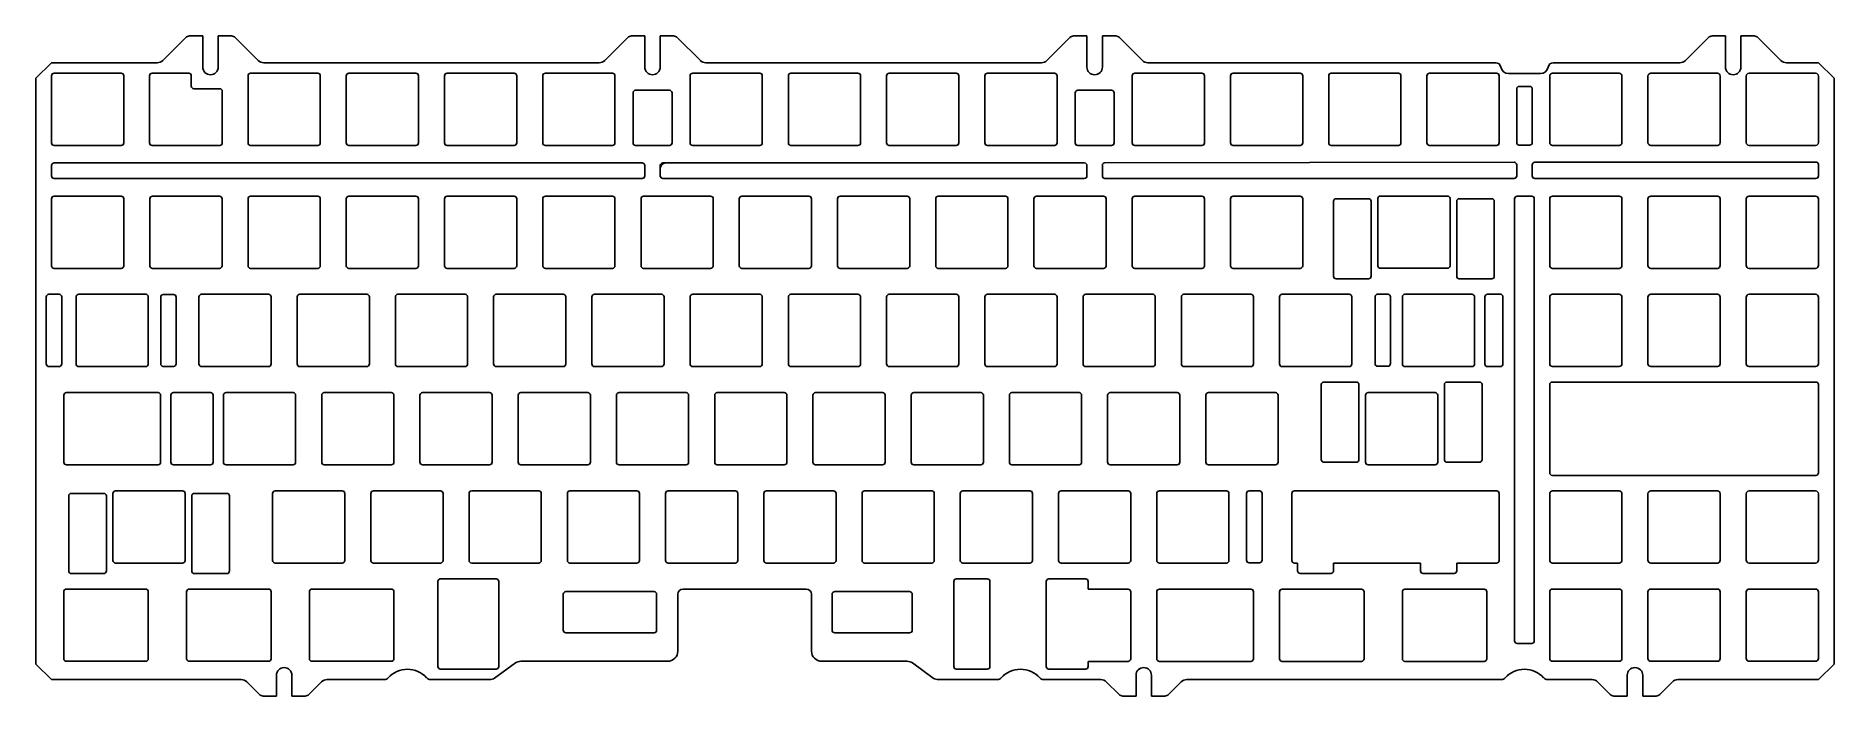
# Model space of a CAD drawing. Header units: inches. Extents: x 71 to 420, y 37 to 165.
import ezdxf

# ---------------------------------------------------------------- set-up
doc = ezdxf.new("R2010")
doc.units = ezdxf.units.IN
doc.header["$MEASUREMENT"] = 0
doc.layers.add('HOLE', color=10, linetype='Continuous')
doc.layers.add('최종보강', color=7, linetype='Continuous')

msp = doc.modelspace()

# ---------------------------------------------------------------- linework, layer by layer
for p, q in [((364.77, 97.3), (364.77, 80.2)), ((416.87, 97.3), (416.87, 80.2))]:
    msp.add_line(p, q)
at = {"color": 7}
for p, q in [((108.75, 75.71), (108.75, 61.17)), ((354.96, 76.2), (354.96, 63.2)), ((315.81, 62.7), (315.26, 62.7)), ((322.35, 60.7), (316.35, 60.7)), ((339.72, 61.19), (339.72, 62.7))]:
    msp.add_line(p, q, dxfattribs=at)
at = {"color": 7, "linetype": 'Continuous', "lineweight": 25}
for p, q in [((314.76, 63.2), (314.76, 76.2)), ((315.26, 76.7), (354.46, 76.7)), ((267.64, 59.63), (274.76, 59.63)), ((315.76, 62.7), (315.85, 62.7)), ((315.85, 61.2), (315.85, 62.7)), ((339.72, 62.7), (322.85, 62.7)), ((322.85, 62.7), (322.85, 61.2)), ((354.46, 62.7), (346.73, 62.7)), ((346.73, 62.7), (346.73, 61.19)), ((267.14, 42.63), (267.14, 59.13)), ((275.26, 59.13), (275.26, 57.63)), ((275.26, 57.63), (283.02, 57.63)), ((267.64, 42.13), (274.76, 42.13)), ((275.26, 42.63), (275.26, 43.63)), ((283.02, 43.63), (275.26, 43.63))]:
    msp.add_line(p, q, dxfattribs=at)
at = {"color": 7}
for points in [[(364.77, 157.11, -0.414214), (365.32, 157.66), (378.22, 157.66, -0.414214), (378.77, 157.11), (378.77, 144.21, -0.414214), (378.22, 143.66), (365.32, 143.66, -0.414214), (364.77, 144.21)], [(397.27, 157.66, -0.414214), (397.82, 157.11), (397.82, 144.21, -0.414214), (397.27, 143.66), (384.37, 143.66, -0.414214), (383.82, 144.21), (383.82, 157.11, -0.414214), (384.37, 157.66)], [(416.32, 157.66, -0.414214), (416.87, 157.11), (416.87, 144.21, -0.414214), (416.32, 143.66), (403.42, 143.66, -0.414214), (402.87, 144.21), (402.87, 157.11, -0.414214), (403.42, 157.66)], [(364.77, 133.28, -0.414214), (365.32, 133.83), (378.22, 133.83, -0.414214), (378.77, 133.28), (378.77, 120.38, -0.414214), (378.22, 119.83), (365.32, 119.83, -0.414214), (364.77, 120.38)], [(397.27, 133.83, -0.414214), (397.82, 133.28), (397.82, 120.38, -0.414214), (397.27, 119.83), (384.37, 119.83, -0.414214), (383.82, 120.38), (383.82, 133.28, -0.414214), (384.37, 133.83)], [(416.32, 133.83, -0.414214), (416.87, 133.28), (416.87, 120.38, -0.414214), (416.32, 119.83), (403.42, 119.83, -0.414214), (402.87, 120.38), (402.87, 133.28, -0.414214), (403.42, 133.83)], [(364.77, 114.25, -0.414214), (365.32, 114.8), (378.22, 114.8, -0.414214), (378.77, 114.25), (378.77, 101.35, -0.414214), (378.22, 100.8), (365.32, 100.8, -0.414214), (364.77, 101.35)], [(397.27, 114.8, -0.414214), (397.82, 114.25), (397.82, 101.35, -0.414214), (397.27, 100.8), (384.37, 100.8, -0.414214), (383.82, 101.35), (383.82, 114.25, -0.414214), (384.37, 114.8)], [(416.32, 114.8, -0.414214), (416.87, 114.25), (416.87, 101.35, -0.414214), (416.32, 100.8), (403.42, 100.8, -0.414214), (402.87, 101.35), (402.87, 114.25, -0.414214), (403.42, 114.8)], [(364.77, 76.15, -0.414214), (365.32, 76.7), (378.22, 76.7, -0.414214), (378.77, 76.15), (378.77, 63.25, -0.414214), (378.22, 62.7), (365.32, 62.7, -0.414214), (364.77, 63.25)], [(397.27, 76.7, -0.414214), (397.82, 76.15), (397.82, 63.25, -0.414214), (397.27, 62.7), (384.37, 62.7, -0.414214), (383.82, 63.25), (383.82, 76.15, -0.414214), (384.37, 76.7)], [(416.32, 76.7, -0.414214), (416.87, 76.15), (416.87, 63.25, -0.414214), (416.32, 62.7), (403.42, 62.7, -0.414214), (402.87, 63.25), (402.87, 76.15, -0.414214), (403.42, 76.7)], [(364.77, 57.12, -0.414214), (365.32, 57.67), (378.22, 57.67, -0.414214), (378.77, 57.12), (378.77, 44.22, -0.414214), (378.22, 43.67), (365.32, 43.67, -0.414214), (364.77, 44.22)], [(397.27, 57.67, -0.414214), (397.82, 57.12), (397.82, 44.22, -0.414214), (397.27, 43.67), (384.37, 43.67, -0.414214), (383.82, 44.22), (383.82, 57.12, -0.414214), (384.37, 57.67)], [(416.32, 57.67, -0.414214), (416.87, 57.12), (416.87, 44.22, -0.414214), (416.32, 43.67), (403.42, 43.67, -0.414214), (402.87, 44.22), (402.87, 57.12, -0.414214), (403.42, 57.67)]]:
    msp.add_lwpolyline(points, format="xyb", close=True, dxfattribs=at)
for centre, start, end in [((365.27, 97.3), 90, 180), ((416.37, 97.3), 0, 90), ((365.27, 80.2), 180, 270), ((416.37, 80.2), 270, 0)]:
    msp.add_arc(centre, 0.5, start, end)
for centre, start, end in [((108.25, 75.71), 0, 90), ((354.46, 76.2), 0, 89.9999), ((315.26, 63.2), 180, 270), ((108.25, 61.17), 270, 0), ((322.35, 61.2), 270, 0), ((340.22, 61.19), 180, 270), ((346.23, 61.19), 270, 0), ((283.02, 57.13), 359.9975, 90)]:
    msp.add_arc(centre, 0.5, start, end, dxfattribs=at)
at = {"color": 7, "linetype": 'Continuous', "lineweight": 25}
for centre, radius, start, end in [((315.26, 76.2), 0.5, 89.9999, 180), ((353.96, 75.7), 1, 89.4666, 90), ((267.64, 59.13), 0.5, 90, 180), ((274.76, 59.13), 0.5, 0, 90), ((267.64, 42.63), 0.5, 180, 270), ((274.76, 42.63), 0.5, 270, 0)]:
    msp.add_arc(centre, radius, start, end, dxfattribs=at)
at = {"color": 7, "lineweight": 25}
for centre, start, end in [((354.46, 63.2), 270, 0), ((316.35, 61.2), 180, 270)]:
    msp.add_arc(centre, 0.5, start, end, dxfattribs=at)
at = {"layer": 'Defpoints', "color": 7}
for p, q in [((100.28, 164.59), (95.81, 160.12)), ((103.57, 164.89), (100.98, 164.89)), ((103.57, 158.86), (103.57, 164.89)), ((109.16, 164.89), (106.57, 164.89)), ((106.57, 164.89), (106.57, 158.86)), ((114.33, 160.12), (109.86, 164.59)), ((186, 164.59), (181.53, 160.12)), ((189.29, 164.89), (186.71, 164.89)), ((189.29, 158.86), (189.29, 164.89)), ((194.88, 164.89), (192.29, 164.89)), ((192.29, 164.89), (192.29, 158.86)), ((200.06, 160.12), (195.59, 164.59)), ((271.73, 164.59), (267.26, 160.12)), ((275.02, 164.89), (272.43, 164.89)), ((275.02, 158.86), (275.02, 164.89)), ((280.61, 164.89), (278.02, 164.89)), ((278.02, 164.89), (278.02, 158.86)), ((281.31, 164.59), (285.78, 160.12)), ((391.08, 160.12), (395.55, 164.59)), ((398.84, 164.89), (396.26, 164.89)), ((398.84, 158.86), (398.84, 164.89)), ((404.43, 164.89), (401.84, 164.89)), ((401.84, 164.89), (401.84, 158.86)), ((405.14, 164.59), (409.61, 160.12)), ((74.23, 159.69), (71.23, 156.69)), ((94.75, 159.69), (74.23, 159.69)), ((74.26, 144.16), (74.26, 157.16)), ((74.76, 157.66), (87.76, 157.66)), ((88.26, 144.16), (88.26, 157.16)), ((93.26, 144.16), (93.26, 157.16)), ((93.76, 157.66), (100.86, 157.66)), ((101.36, 155.16), (101.36, 157.16)), ((112.36, 144.16), (112.36, 157.16)), ((112.86, 157.66), (125.86, 157.66)), ((180.47, 159.69), (115.39, 159.69)), ((126.36, 144.16), (126.36, 157.16)), ((131.41, 144.16), (131.41, 157.16)), ((131.91, 157.66), (144.91, 157.66)), ((145.41, 144.16), (145.41, 157.16)), ((150.46, 144.16), (150.46, 157.16)), ((150.96, 157.66), (163.96, 157.66)), ((164.46, 144.16), (164.46, 157.16)), ((169.51, 144.16), (169.51, 157.16)), ((170.01, 157.66), (183.01, 157.66)), ((183.51, 144.16), (183.51, 157.16)), ((198.08, 144.16), (198.08, 157.16)), ((198.58, 157.66), (211.58, 157.66)), ((266.2, 159.69), (201.12, 159.69)), ((212.08, 144.16), (212.08, 157.16)), ((217.13, 144.16), (217.13, 157.16)), ((217.63, 157.66), (230.63, 157.66)), ((231.13, 144.16), (231.13, 157.16)), ((236.18, 144.16), (236.18, 157.16)), ((236.68, 157.66), (249.68, 157.66)), ((250.18, 144.16), (250.18, 157.16)), ((255.23, 144.16), (255.23, 157.16)), ((255.73, 157.66), (268.73, 157.66)), ((269.23, 144.16), (269.23, 157.16)), ((283.81, 144.16), (283.81, 157.16)), ((284.31, 157.66), (297.31, 157.66)), ((286.84, 159.69), (354.29, 159.69)), ((297.81, 144.16), (297.81, 157.16)), ((302.86, 144.16), (302.86, 157.16)), ((303.36, 157.66), (316.36, 157.66)), ((316.86, 144.16), (316.86, 157.16)), ((321.91, 144.16), (321.91, 157.16)), ((322.41, 157.66), (335.41, 157.66)), ((335.91, 144.16), (335.91, 157.16)), ((340.96, 144.16), (340.96, 157.16)), ((341.46, 157.66), (354.46, 157.66)), ((354.96, 144.16), (354.96, 157.16)), ((356.76, 157.61), (362.97, 157.61)), ((365.43, 159.69), (390.02, 159.69)), ((410.67, 159.69), (416.89, 159.69)), ((416.89, 159.69), (419.89, 156.69)), ((71.23, 156.69), (71.23, 43.12)), ((101.86, 154.66), (106.86, 154.66)), ((107.36, 144.16), (107.36, 154.16)), ((187.01, 144.16), (187.01, 153.86)), ((187.51, 154.36), (194.08, 154.36)), ((194.58, 144.16), (194.58, 153.86)), ((272.74, 144.16), (272.74, 153.86)), ((273.24, 154.36), (279.8, 154.36)), ((280.3, 144.16), (280.3, 153.86)), ((358.37, 144.22), (358.37, 154.61)), ((358.87, 155.11), (360.87, 155.11)), ((361.37, 154.61), (361.37, 144.22)), ((419.89, 156.69), (419.89, 43.12)), ((74.76, 143.66), (87.76, 143.66)), ((93.76, 143.66), (106.86, 143.66)), ((112.86, 143.66), (125.86, 143.66)), ((131.91, 143.66), (144.91, 143.66)), ((150.96, 143.66), (163.96, 143.66)), ((170.01, 143.66), (183.01, 143.66)), ((187.51, 143.66), (194.08, 143.66)), ((198.58, 143.66), (211.58, 143.66)), ((217.63, 143.66), (230.63, 143.66)), ((236.68, 143.66), (249.68, 143.66)), ((255.73, 143.66), (268.73, 143.66)), ((273.24, 143.66), (279.8, 143.66)), ((284.31, 143.66), (297.31, 143.66)), ((303.36, 143.66), (316.36, 143.66)), ((322.41, 143.66), (335.41, 143.66)), ((341.46, 143.66), (354.46, 143.66)), ((360.87, 143.72), (358.87, 143.72)), ((74.26, 139.76), (74.26, 137.76)), ((74.76, 140.26), (188.79, 140.26)), ((189.29, 139.76), (189.29, 137.76)), ((192.29, 139.76), (192.29, 137.76)), ((192.79, 140.26), (274.52, 140.26)), ((275.02, 139.76), (275.02, 137.76)), ((278.02, 139.82), (278.02, 137.76)), ((278.52, 140.32), (357.87, 140.4)), ((358.37, 139.9), (358.37, 137.76)), ((361.37, 139.9), (361.37, 137.76)), ((361.87, 140.4), (416.37, 140.45)), ((416.87, 139.95), (416.87, 137.76)), ((74.76, 137.26), (188.79, 137.26)), ((192.79, 137.26), (274.52, 137.26)), ((278.52, 137.26), (357.87, 137.26)), ((361.87, 137.26), (416.37, 137.26)), ((74.26, 120.33), (74.26, 133.33)), ((74.76, 133.83), (87.76, 133.83)), ((88.26, 120.33), (88.26, 133.33)), ((93.31, 120.33), (93.31, 133.33)), ((93.81, 133.83), (106.81, 133.83)), ((107.31, 120.33), (107.31, 133.33)), ((112.36, 120.33), (112.36, 133.33)), ((112.86, 133.83), (125.86, 133.83)), ((126.36, 120.33), (126.36, 133.33)), ((131.41, 120.33), (131.41, 133.33)), ((131.91, 133.83), (144.91, 133.83)), ((145.41, 120.33), (145.41, 133.33)), ((150.46, 120.33), (150.46, 133.33)), ((150.96, 133.83), (163.96, 133.83)), ((164.46, 120.33), (164.46, 133.33)), ((169.51, 120.33), (169.51, 133.33)), ((170.01, 133.83), (183.01, 133.83)), ((183.51, 120.33), (183.51, 133.33)), ((188.56, 120.33), (188.56, 133.33)), ((189.06, 133.83), (202.06, 133.83)), ((202.56, 120.33), (202.56, 133.33)), ((207.61, 120.33), (207.61, 133.33)), ((208.11, 133.83), (221.11, 133.83)), ((221.61, 120.33), (221.61, 133.33)), ((226.66, 120.33), (226.66, 133.33)), ((227.16, 133.83), (240.16, 133.83)), ((240.66, 120.33), (240.66, 133.33)), ((245.71, 120.33), (245.71, 133.33)), ((246.21, 133.83), (259.21, 133.83)), ((259.71, 120.33), (259.71, 133.33)), ((264.76, 120.33), (264.76, 133.33)), ((265.26, 133.83), (278.26, 133.83)), ((278.76, 120.33), (278.76, 133.33)), ((283.81, 120.33), (283.81, 133.33)), ((284.31, 133.83), (297.31, 133.83)), ((297.81, 120.33), (297.81, 133.33)), ((302.86, 120.33), (302.86, 133.33)), ((303.36, 133.83), (316.36, 133.83)), ((316.86, 120.33), (316.86, 133.33)), ((331.43, 120.35), (331.43, 133.35)), ((331.93, 133.85), (344.93, 133.85)), ((345.43, 120.35), (345.43, 133.35)), ((357.96, 133.33), (357.96, 47.62)), ((361.27, 133.83), (358.46, 133.83)), ((361.77, 47.62), (361.77, 133.33)), ((74.76, 119.83), (87.76, 119.83)), ((93.81, 119.83), (106.81, 119.83)), ((112.86, 119.83), (125.86, 119.83)), ((131.91, 119.83), (144.91, 119.83)), ((150.96, 119.83), (163.96, 119.83)), ((170.01, 119.83), (183.01, 119.83)), ((189.06, 119.83), (202.06, 119.83)), ((208.11, 119.83), (221.11, 119.83)), ((227.16, 119.83), (240.16, 119.83)), ((246.21, 119.83), (259.21, 119.83)), ((265.26, 119.83), (278.26, 119.83)), ((284.31, 119.83), (297.31, 119.83)), ((303.36, 119.83), (316.36, 119.83)), ((331.93, 119.85), (344.93, 119.85)), ((73.23, 101.3), (73.23, 114.3)), ((75.73, 114.8), (73.73, 114.8)), ((76.23, 101.3), (76.23, 114.3)), ((79.02, 101.3), (79.02, 114.3)), ((79.52, 114.8), (92.52, 114.8)), ((93.02, 101.3), (93.02, 114.3)), ((95.42, 101.33), (95.42, 114.27)), ((95.92, 114.77), (97.92, 114.77)), ((98.42, 114.27), (98.42, 101.33)), ((102.83, 101.3), (102.83, 114.3)), ((103.33, 114.8), (116.33, 114.8)), ((116.83, 101.3), (116.83, 114.3)), ((121.88, 101.3), (121.88, 114.3)), ((122.38, 114.8), (135.38, 114.8)), ((135.88, 101.3), (135.88, 114.3)), ((140.93, 101.3), (140.93, 114.3)), ((141.43, 114.8), (154.43, 114.8)), ((154.93, 101.3), (154.93, 114.3)), ((159.98, 101.3), (159.98, 114.3)), ((160.48, 114.8), (173.48, 114.8)), ((173.98, 101.3), (173.98, 114.3)), ((179.03, 101.3), (179.03, 114.3)), ((179.53, 114.8), (192.53, 114.8)), ((193.03, 101.3), (193.03, 114.3)), ((198.08, 101.3), (198.08, 114.3)), ((198.58, 114.8), (211.58, 114.8)), ((212.08, 101.3), (212.08, 114.3)), ((217.13, 101.3), (217.13, 114.3)), ((217.63, 114.8), (230.63, 114.8)), ((231.13, 101.3), (231.13, 114.3)), ((236.18, 101.3), (236.18, 114.3)), ((236.68, 114.8), (249.68, 114.8)), ((250.18, 101.3), (250.18, 114.3)), ((255.23, 101.3), (255.23, 114.3)), ((255.73, 114.8), (268.73, 114.8)), ((269.23, 101.3), (269.23, 114.3)), ((274.28, 101.3), (274.28, 114.3)), ((274.78, 114.8), (287.78, 114.8)), ((288.28, 101.3), (288.28, 114.3)), ((293.33, 101.3), (293.33, 114.3)), ((293.83, 114.8), (306.83, 114.8)), ((307.33, 101.3), (307.33, 114.3)), ((312.38, 101.3), (312.38, 114.3)), ((312.88, 114.8), (325.88, 114.8)), ((326.38, 101.3), (326.38, 114.3)), ((330.89, 101.36), (330.89, 114.3)), ((331.39, 114.8), (333.39, 114.8)), ((333.89, 114.3), (333.89, 101.36)), ((336.19, 101.3), (336.19, 114.3)), ((336.69, 114.8), (349.69, 114.8)), ((350.19, 101.3), (350.19, 114.3)), ((352.19, 114.3), (352.19, 101.3)), ((352.69, 114.8), (355.19, 114.8)), ((355.69, 114.3), (355.69, 101.3)), ((75.73, 100.8), (73.73, 100.8)), ((79.52, 100.8), (92.52, 100.8)), ((97.92, 100.83), (95.92, 100.83)), ((103.33, 100.8), (116.33, 100.8)), ((122.38, 100.8), (135.38, 100.8)), ((141.43, 100.8), (154.43, 100.8)), ((160.48, 100.8), (173.48, 100.8)), ((179.53, 100.8), (192.53, 100.8)), ((198.58, 100.8), (211.58, 100.8)), ((217.63, 100.8), (230.63, 100.8)), ((236.68, 100.8), (249.68, 100.8)), ((255.73, 100.8), (268.73, 100.8)), ((274.78, 100.8), (287.78, 100.8)), ((293.83, 100.8), (306.83, 100.8)), ((312.88, 100.8), (325.88, 100.8)), ((333.39, 100.86), (331.39, 100.86)), ((336.69, 100.8), (349.69, 100.8)), ((352.69, 100.8), (355.19, 100.8)), ((416.37, 97.8), (365.27, 97.8)), ((76.64, 95.25), (76.64, 82.25)), ((94.9, 95.75), (77.14, 95.75)), ((95.4, 82.25), (95.4, 95.25)), ((97.4, 95.25), (97.4, 82.25)), ((97.9, 95.75), (105.09, 95.75)), ((105.59, 95.25), (105.59, 82.25)), ((107.59, 82.25), (107.59, 95.25)), ((108.09, 95.75), (121.09, 95.75)), ((121.59, 82.25), (121.59, 95.25)), ((126.64, 82.25), (126.64, 95.25)), ((127.14, 95.75), (140.14, 95.75)), ((140.64, 82.25), (140.64, 95.25)), ((145.69, 82.25), (145.69, 95.25)), ((146.19, 95.75), (159.19, 95.75)), ((159.69, 82.25), (159.69, 95.25)), ((164.74, 82.25), (164.74, 95.25)), ((165.24, 95.75), (178.24, 95.75)), ((178.74, 82.25), (178.74, 95.25)), ((183.79, 82.25), (183.79, 95.25)), ((184.29, 95.75), (197.29, 95.75)), ((197.79, 82.25), (197.79, 95.25)), ((202.84, 82.25), (202.84, 95.25)), ((203.34, 95.75), (216.34, 95.75)), ((216.84, 82.25), (216.84, 95.25)), ((221.89, 82.25), (221.89, 95.25)), ((222.39, 95.75), (235.39, 95.75)), ((235.89, 82.25), (235.89, 95.25)), ((240.94, 82.25), (240.94, 95.25)), ((241.44, 95.75), (254.44, 95.75)), ((254.94, 82.25), (254.94, 95.25)), ((259.99, 82.25), (259.99, 95.25)), ((260.49, 95.75), (273.49, 95.75)), ((273.99, 82.25), (273.99, 95.25)), ((279.04, 82.25), (279.04, 95.25)), ((279.54, 95.75), (292.54, 95.75)), ((293.04, 82.25), (293.04, 95.25)), ((298.09, 82.25), (298.09, 95.25)), ((298.59, 95.75), (311.59, 95.75)), ((312.09, 82.25), (312.09, 95.25)), ((329.05, 82.25), (329.05, 95.25)), ((329.55, 95.75), (342.55, 95.75)), ((343.05, 82.25), (343.05, 95.25)), ((77.14, 81.75), (94.9, 81.75)), ((97.9, 81.75), (105.09, 81.75)), ((108.09, 81.75), (121.09, 81.75)), ((127.14, 81.75), (140.14, 81.75)), ((146.19, 81.75), (159.19, 81.75)), ((165.24, 81.75), (178.24, 81.75)), ((184.29, 81.75), (197.29, 81.75)), ((203.34, 81.75), (216.34, 81.75)), ((222.39, 81.75), (235.39, 81.75)), ((241.44, 81.75), (254.44, 81.75)), ((260.49, 81.75), (273.49, 81.75)), ((279.54, 81.75), (292.54, 81.75)), ((298.59, 81.75), (311.59, 81.75)), ((329.55, 81.75), (342.55, 81.75)), ((365.27, 79.7), (416.37, 79.7)), ((86.16, 63.2), (86.16, 76.2)), ((86.66, 76.7), (99.66, 76.7)), ((100.16, 63.2), (100.16, 76.2)), ((117.12, 63.2), (117.12, 76.2)), ((117.62, 76.7), (130.62, 76.7)), ((131.12, 63.2), (131.12, 76.2)), ((136.17, 63.2), (136.17, 76.2)), ((136.67, 76.7), (149.67, 76.7)), ((150.17, 63.2), (150.17, 76.2)), ((155.22, 63.2), (155.22, 76.2)), ((155.72, 76.7), (168.72, 76.7)), ((169.22, 63.2), (169.22, 76.2)), ((174.27, 63.2), (174.27, 76.2)), ((174.77, 76.7), (187.77, 76.7)), ((188.27, 63.2), (188.27, 76.2)), ((193.32, 63.2), (193.32, 76.2)), ((193.82, 76.7), (206.82, 76.7)), ((207.32, 63.2), (207.32, 76.2)), ((212.37, 63.2), (212.37, 76.2)), ((212.87, 76.7), (225.87, 76.7)), ((226.37, 63.2), (226.37, 76.2)), ((231.42, 63.2), (231.42, 76.2)), ((231.92, 76.7), (244.92, 76.7)), ((245.42, 63.2), (245.42, 76.2)), ((250.47, 63.2), (250.47, 76.2)), ((250.97, 76.7), (263.97, 76.7)), ((264.47, 63.2), (264.47, 76.2)), ((269.52, 63.2), (269.52, 76.2)), ((270.02, 76.7), (283.02, 76.7)), ((283.52, 63.2), (283.52, 76.2)), ((288.57, 63.2), (288.57, 76.2)), ((289.07, 76.7), (302.07, 76.7)), ((302.57, 63.2), (302.57, 76.2)), ((305.98, 63.26), (305.98, 76.2)), ((306.48, 76.7), (308.48, 76.7)), ((308.98, 76.2), (308.98, 63.26)), ((86.66, 62.7), (99.66, 62.7)), ((117.62, 62.7), (130.62, 62.7)), ((136.67, 62.7), (149.67, 62.7)), ((155.72, 62.7), (168.72, 62.7)), ((174.77, 62.7), (187.77, 62.7)), ((193.82, 62.7), (206.82, 62.7)), ((212.87, 62.7), (225.87, 62.7)), ((231.92, 62.7), (244.92, 62.7)), ((250.97, 62.7), (263.97, 62.7)), ((270.02, 62.7), (283.02, 62.7)), ((289.07, 62.7), (302.07, 62.7)), ((308.48, 62.76), (306.48, 62.76)), ((340.22, 60.69), (346.23, 60.69)), ((76.63, 57.15), (76.63, 44.15)), ((92.52, 57.65), (77.13, 57.65)), ((93.02, 44.15), (93.02, 57.15)), ((100.44, 57.15), (100.44, 44.15)), ((116.33, 57.65), (100.94, 57.65)), ((116.83, 44.15), (116.83, 57.15)), ((124.25, 57.15), (124.25, 44.15)), ((140.14, 57.65), (124.75, 57.65)), ((140.64, 44.15), (140.64, 57.15)), ((173.48, 49.67), (173.48, 56.67)), ((173.98, 57.17), (191.08, 57.17)), ((191.58, 56.67), (191.58, 49.67)), ((195.7, 45.65), (195.7, 56.65)), ((196.7, 57.65), (220.61, 57.65)), ((221.61, 56.65), (221.61, 45.65)), ((225.61, 49.67), (225.61, 56.67)), ((226.11, 57.17), (240.65, 57.17)), ((241.15, 56.67), (241.15, 49.67)), ((283.52, 44.13), (283.52, 57.13)), ((288.57, 57.14), (288.57, 44.14)), ((306.83, 57.64), (289.07, 57.64)), ((307.33, 44.14), (307.33, 57.14)), ((312.38, 57.14), (312.38, 44.14)), ((328.26, 57.64), (312.88, 57.64)), ((328.76, 44.14), (328.76, 57.14)), ((336.19, 57.14), (336.19, 44.14)), ((352.07, 57.64), (336.69, 57.64)), ((352.57, 44.14), (352.57, 57.14)), ((191.08, 49.17), (173.98, 49.17)), ((240.65, 49.17), (226.11, 49.17)), ((358.46, 47.12), (361.27, 47.12)), ((71.23, 43.12), (74.23, 40.12)), ((77.13, 43.65), (92.52, 43.65)), ((100.94, 43.65), (116.33, 43.65)), ((124.75, 43.65), (140.14, 43.65)), ((149.19, 44.65), (149.19, 44.65)), ((160.17, 40.41), (164.22, 43.36)), ((165.25, 43.65), (193.7, 43.65)), ((223.61, 43.65), (240.15, 43.65)), ((241.18, 43.36), (245.23, 40.41)), ((289.07, 43.64), (306.83, 43.64)), ((312.88, 43.64), (328.26, 43.64)), ((336.69, 43.64), (352.07, 43.64)), ((419.89, 43.12), (416.89, 40.12)), ((74.23, 40.12), (111.04, 40.12)), ((112.1, 39.68), (114.56, 37.22)), ((117.86, 36.92), (117.86, 40.95)), ((120.86, 40.95), (120.86, 36.92)), ((124.15, 37.22), (126.62, 39.68)), ((127.68, 40.12), (138.79, 40.12)), ((148.19, 40.12), (147.74, 40.12)), ((147.74, 40.12), (159.14, 40.12)), ((246.27, 40.12), (257.67, 40.12)), ((266.61, 40.12), (277.72, 40.12)), ((278.78, 39.68), (281.25, 37.22)), ((284.54, 36.92), (284.54, 40.95)), ((287.54, 40.95), (287.54, 36.92)), ((290.84, 37.22), (293.31, 39.68)), ((355.39, 40.12), (294.37, 40.12)), ((372.97, 40.12), (364.34, 40.12)), ((374.03, 39.68), (376.5, 37.22)), ((379.79, 36.92), (379.79, 40.95)), ((382.79, 40.95), (382.79, 36.92)), ((386.09, 37.22), (388.56, 39.68)), ((416.89, 40.12), (389.62, 40.12)), ((115.27, 36.92), (117.86, 36.92)), ((120.86, 36.92), (123.44, 36.92)), ((281.96, 36.92), (284.54, 36.92)), ((287.54, 36.92), (290.13, 36.92)), ((377.21, 36.92), (379.79, 36.92)), ((382.79, 36.92), (385.38, 36.92))]:
    msp.add_line(p, q, dxfattribs=at)
for centre, radius, start, end in [((100.98, 163.89), 1, 90, 135), ((109.16, 163.89), 1, 45, 90), ((186.71, 163.89), 1, 90, 135), ((194.88, 163.89), 1, 45, 90), ((272.43, 163.89), 1, 90, 135), ((280.61, 163.89), 1, 45, 90), ((396.26, 163.89), 1, 90, 135), ((404.43, 163.89), 1, 45, 90), ((74.76, 157.16), 0.5, 90, 180), ((87.76, 157.16), 0.5, 0, 90), ((93.76, 157.16), 0.5, 90, 180), ((94.75, 161.19), 1.5, 270, 315), ((100.86, 157.16), 0.5, 0, 90), ((105.07, 158.86), 1.5, 180, 0), ((112.86, 157.16), 0.5, 90, 180), ((115.39, 161.19), 1.5, 225, 270), ((125.86, 157.16), 0.5, 0, 90), ((131.91, 157.16), 0.5, 90, 180), ((144.91, 157.16), 0.5, 0, 90), ((150.96, 157.16), 0.5, 90, 180), ((163.96, 157.16), 0.5, 0, 90), ((170.01, 157.16), 0.5, 90, 180), ((180.47, 161.19), 1.5, 270, 315), ((183.01, 157.16), 0.5, 0, 90), ((190.79, 158.86), 1.5, 180, 0), ((198.58, 157.16), 0.5, 90, 180), ((201.12, 161.19), 1.5, 225, 270), ((211.58, 157.16), 0.5, 0, 90), ((217.63, 157.16), 0.5, 90, 180), ((230.63, 157.16), 0.5, 0, 90), ((236.68, 157.16), 0.5, 90, 180), ((249.68, 157.16), 0.5, 0, 90), ((255.73, 157.16), 0.5, 90, 180), ((266.2, 161.19), 1.5, 270, 315), ((268.73, 157.16), 0.5, 0, 90), ((276.52, 158.86), 1.5, 180, 0), ((284.31, 157.16), 0.5, 90, 180), ((286.84, 161.19), 1.5, 225, 270), ((297.31, 157.16), 0.5, 0, 90), ((303.36, 157.16), 0.5, 90, 180), ((316.36, 157.16), 0.5, 0, 90), ((322.41, 157.16), 0.5, 90, 180), ((335.41, 157.16), 0.5, 0, 90), ((341.46, 157.16), 0.5, 90, 180), ((354.29, 158.69), 1, 9.7878, 90), ((354.46, 157.16), 0.5, 0, 90), ((356.76, 159.11), 1.5, 189.7878, 270), ((362.97, 159.11), 1.5, 270, 350.2122), ((365.43, 158.69), 1, 90, 170.2122), ((390.02, 161.19), 1.5, 270, 315), ((400.34, 158.86), 1.5, 180, 0), ((410.67, 161.19), 1.5, 225, 270), ((101.86, 155.16), 0.5, 180, 270), ((106.86, 154.16), 0.5, 360, 90), ((187.51, 153.86), 0.5, 90, 180), ((194.08, 153.86), 0.5, 0, 90), ((273.24, 153.86), 0.5, 90, 180), ((279.8, 153.86), 0.5, 0, 90), ((358.87, 154.61), 0.5, 90, 180), ((360.87, 154.61), 0.5, 360, 90), ((74.76, 144.16), 0.5, 180, 270), ((87.76, 144.16), 0.5, 270, 0), ((93.76, 144.16), 0.5, 180, 270), ((106.86, 144.16), 0.5, 270, 360), ((112.86, 144.16), 0.5, 180, 270), ((125.86, 144.16), 0.5, 270, 0), ((131.91, 144.16), 0.5, 180, 270), ((144.91, 144.16), 0.5, 270, 0), ((150.96, 144.16), 0.5, 180, 270), ((163.96, 144.16), 0.5, 270, 0), ((170.01, 144.16), 0.5, 180, 270), ((183.01, 144.16), 0.5, 270, 0), ((187.51, 144.16), 0.5, 180, 270), ((194.08, 144.16), 0.5, 270, 0), ((198.58, 144.16), 0.5, 180, 270), ((211.58, 144.16), 0.5, 270, 0), ((217.63, 144.16), 0.5, 180, 270), ((230.63, 144.16), 0.5, 270, 0), ((236.68, 144.16), 0.5, 180, 270), ((249.68, 144.16), 0.5, 270, 0), ((255.73, 144.16), 0.5, 180, 270), ((268.73, 144.16), 0.5, 270, 0), ((273.24, 144.16), 0.5, 180, 270), ((279.8, 144.16), 0.5, 270, 0), ((284.31, 144.16), 0.5, 180, 270), ((297.31, 144.16), 0.5, 270, 0), ((303.36, 144.16), 0.5, 180, 270), ((316.36, 144.16), 0.5, 270, 0), ((322.41, 144.16), 0.5, 180, 270), ((335.41, 144.16), 0.5, 270, 0), ((341.46, 144.16), 0.5, 180, 270), ((354.46, 144.16), 0.5, 270, 0), ((358.87, 144.22), 0.5, 180, 270), ((360.87, 144.22), 0.5, 270, 360), ((74.76, 139.76), 0.5, 90, 180), ((188.79, 139.76), 0.5, 0, 90), ((193.29, 139.26), 1, 90, 180), ((192.79, 139.76), 0.5, 90, 180), ((274.52, 139.76), 0.5, 0, 90), ((278.52, 139.82), 0.5, 90.0542, 180), ((357.87, 139.9), 0.5, 360, 90.0542), ((361.87, 139.9), 0.5, 90.0542, 180), ((416.37, 139.95), 0.5, 0, 90.0542), ((74.76, 137.76), 0.5, 180, 270), ((188.79, 137.76), 0.5, 270, 0), ((192.79, 137.76), 0.5, 180, 270), ((274.52, 137.76), 0.5, 270, 0), ((278.52, 137.76), 0.5, 180, 270), ((357.87, 137.76), 0.5, 270, 360), ((361.87, 137.76), 0.5, 180, 270), ((416.37, 137.76), 0.5, 270, 0), ((74.76, 133.33), 0.5, 90, 180), ((87.76, 133.33), 0.5, 0, 90), ((93.81, 133.33), 0.5, 90, 180), ((106.81, 133.33), 0.5, 0, 90), ((112.86, 133.33), 0.5, 90, 180), ((125.86, 133.33), 0.5, 0, 90), ((131.91, 133.33), 0.5, 90, 180), ((144.91, 133.33), 0.5, 0, 90), ((150.96, 133.33), 0.5, 90, 180), ((163.96, 133.33), 0.5, 0, 90), ((170.01, 133.33), 0.5, 90, 180), ((183.01, 133.33), 0.5, 0, 90), ((189.06, 133.33), 0.5, 90, 180), ((202.06, 133.33), 0.5, 0, 90), ((208.11, 133.33), 0.5, 90, 180), ((221.11, 133.33), 0.5, 0, 90), ((227.16, 133.33), 0.5, 90, 180), ((240.16, 133.33), 0.5, 0, 90), ((246.21, 133.33), 0.5, 90, 180), ((259.21, 133.33), 0.5, 0, 90), ((265.26, 133.33), 0.5, 90, 180), ((278.26, 133.33), 0.5, 0, 90), ((284.31, 133.33), 0.5, 90, 180), ((297.31, 133.33), 0.5, 0, 90), ((303.36, 133.33), 0.5, 90, 180), ((316.36, 133.33), 0.5, 0, 90), ((331.93, 133.35), 0.5, 90, 180), ((344.93, 133.35), 0.5, 0, 90), ((358.46, 133.33), 0.5, 90, 180), ((361.27, 133.33), 0.5, 0, 90), ((74.76, 120.33), 0.5, 180, 270), ((87.76, 120.33), 0.5, 270, 0), ((93.81, 120.33), 0.5, 180, 270), ((106.81, 120.33), 0.5, 270, 0), ((112.86, 120.33), 0.5, 180, 270), ((125.86, 120.33), 0.5, 270, 0), ((131.91, 120.33), 0.5, 180, 270), ((144.91, 120.33), 0.5, 270, 0), ((150.96, 120.33), 0.5, 180, 270), ((163.96, 120.33), 0.5, 270, 0), ((170.01, 120.33), 0.5, 180, 270), ((183.01, 120.33), 0.5, 270, 0), ((189.06, 120.33), 0.5, 180, 270), ((202.06, 120.33), 0.5, 270, 0), ((208.11, 120.33), 0.5, 180, 270), ((221.11, 120.33), 0.5, 270, 0), ((227.16, 120.33), 0.5, 180, 270), ((240.16, 120.33), 0.5, 270, 0), ((246.21, 120.33), 0.5, 180, 270), ((259.21, 120.33), 0.5, 270, 0), ((265.26, 120.33), 0.5, 180, 270), ((278.26, 120.33), 0.5, 270, 0), ((284.31, 120.33), 0.5, 180, 270), ((297.31, 120.33), 0.5, 270, 0), ((303.36, 120.33), 0.5, 180, 270), ((316.36, 120.33), 0.5, 270, 0), ((331.93, 120.35), 0.5, 180, 270), ((344.93, 120.35), 0.5, 270, 0), ((73.73, 114.3), 0.5, 90, 180), ((75.73, 114.3), 0.5, 0, 90), ((79.52, 114.3), 0.5, 90, 180), ((92.52, 114.3), 0.5, 0, 90), ((95.92, 114.27), 0.5, 90, 180), ((97.92, 114.27), 0.5, 360, 90), ((103.33, 114.3), 0.5, 90, 180), ((116.33, 114.3), 0.5, 0, 90), ((122.38, 114.3), 0.5, 90, 180), ((135.38, 114.3), 0.5, 0, 90), ((141.43, 114.3), 0.5, 90, 180), ((154.43, 114.3), 0.5, 0, 90), ((160.48, 114.3), 0.5, 90, 180), ((173.48, 114.3), 0.5, 0, 90), ((179.53, 114.3), 0.5, 90, 180), ((192.53, 114.3), 0.5, 0, 90), ((198.58, 114.3), 0.5, 90, 180), ((211.58, 114.3), 0.5, 0, 90), ((217.63, 114.3), 0.5, 90, 180), ((230.63, 114.3), 0.5, 0, 90), ((236.68, 114.3), 0.5, 90, 180), ((249.68, 114.3), 0.5, 0, 90), ((255.73, 114.3), 0.5, 90, 180), ((268.73, 114.3), 0.5, 0, 90), ((274.78, 114.3), 0.5, 90, 180), ((287.78, 114.3), 0.5, 0, 90), ((293.83, 114.3), 0.5, 90, 180), ((306.83, 114.3), 0.5, 0, 90), ((312.88, 114.3), 0.5, 90, 180), ((325.88, 114.3), 0.5, 0, 90), ((331.39, 114.3), 0.5, 90, 180), ((333.39, 114.3), 0.5, 360, 90), ((336.69, 114.3), 0.5, 90, 180), ((349.69, 114.3), 0.5, 0, 90), ((352.69, 114.3), 0.5, 90, 180), ((355.19, 114.3), 0.5, 0, 90), ((73.73, 101.3), 0.5, 180, 270), ((75.73, 101.3), 0.5, 270, 0), ((79.52, 101.3), 0.5, 180, 270), ((92.52, 101.3), 0.5, 270, 0), ((95.92, 101.33), 0.5, 180, 270), ((97.92, 101.33), 0.5, 270, 360), ((103.33, 101.3), 0.5, 180, 270), ((116.33, 101.3), 0.5, 270, 0), ((122.38, 101.3), 0.5, 180, 270), ((135.38, 101.3), 0.5, 270, 0), ((141.43, 101.3), 0.5, 180, 270), ((154.43, 101.3), 0.5, 270, 0), ((160.48, 101.3), 0.5, 180, 270), ((173.48, 101.3), 0.5, 270, 0), ((179.53, 101.3), 0.5, 180, 270), ((192.53, 101.3), 0.5, 270, 0), ((198.58, 101.3), 0.5, 180, 270), ((211.58, 101.3), 0.5, 270, 0), ((217.63, 101.3), 0.5, 180, 270), ((230.63, 101.3), 0.5, 270, 0), ((236.68, 101.3), 0.5, 180, 270), ((249.68, 101.3), 0.5, 270, 0), ((255.73, 101.3), 0.5, 180, 270), ((268.73, 101.3), 0.5, 270, 0), ((274.78, 101.3), 0.5, 180, 270), ((287.78, 101.3), 0.5, 270, 0), ((293.83, 101.3), 0.5, 180, 270), ((306.83, 101.3), 0.5, 270, 0), ((312.88, 101.3), 0.5, 180, 270), ((325.88, 101.3), 0.5, 270, 0), ((331.39, 101.36), 0.5, 180, 270), ((333.39, 101.36), 0.5, 270, 360), ((336.69, 101.3), 0.5, 180, 270), ((349.69, 101.3), 0.5, 270, 0), ((352.69, 101.3), 0.5, 180, 270), ((355.19, 101.3), 0.5, 270, 0), ((77.14, 95.25), 0.5, 90, 180), ((94.9, 95.25), 0.5, 0, 90), ((97.9, 95.25), 0.5, 90, 180), ((105.09, 95.25), 0.5, 0, 90), ((108.09, 95.25), 0.5, 90, 180), ((121.09, 95.25), 0.5, 0, 90), ((127.14, 95.25), 0.5, 90, 180), ((140.14, 95.25), 0.5, 0, 90), ((146.19, 95.25), 0.5, 90, 180), ((159.19, 95.25), 0.5, 0, 90), ((165.24, 95.25), 0.5, 90, 180), ((178.24, 95.25), 0.5, 0, 90), ((184.29, 95.25), 0.5, 90, 180), ((197.29, 95.25), 0.5, 0, 90), ((203.34, 95.25), 0.5, 90, 180), ((216.34, 95.25), 0.5, 0, 90), ((222.39, 95.25), 0.5, 90, 180), ((235.39, 95.25), 0.5, 0, 90), ((241.44, 95.25), 0.5, 90, 180), ((254.44, 95.25), 0.5, 0, 90), ((260.49, 95.25), 0.5, 90, 180), ((273.49, 95.25), 0.5, 0, 90), ((279.54, 95.25), 0.5, 90, 180), ((292.54, 95.25), 0.5, 0, 90), ((298.59, 95.25), 0.5, 90, 180), ((311.59, 95.25), 0.5, 0, 90), ((329.55, 95.25), 0.5, 90, 180), ((342.55, 95.25), 0.5, 0, 90), ((77.14, 82.25), 0.5, 180, 270), ((94.9, 82.25), 0.5, 270, 0), ((97.9, 82.25), 0.5, 180, 270), ((105.09, 82.25), 0.5, 270, 0), ((108.09, 82.25), 0.5, 180, 270), ((121.09, 82.25), 0.5, 270, 0), ((127.14, 82.25), 0.5, 180, 270), ((140.14, 82.25), 0.5, 270, 0), ((146.19, 82.25), 0.5, 180, 270), ((159.19, 82.25), 0.5, 270, 0), ((165.24, 82.25), 0.5, 180, 270), ((178.24, 82.25), 0.5, 270, 0), ((184.29, 82.25), 0.5, 180, 270), ((197.29, 82.25), 0.5, 270, 0), ((203.34, 82.25), 0.5, 180, 270), ((216.34, 82.25), 0.5, 270, 0), ((222.39, 82.25), 0.5, 180, 270), ((235.39, 82.25), 0.5, 270, 0), ((241.44, 82.25), 0.5, 180, 270), ((254.44, 82.25), 0.5, 270, 0), ((260.49, 82.25), 0.5, 180, 270), ((273.49, 82.25), 0.5, 270, 0), ((279.54, 82.25), 0.5, 180, 270), ((292.54, 82.25), 0.5, 270, 0), ((298.59, 82.25), 0.5, 180, 270), ((311.59, 82.25), 0.5, 270, 0), ((329.55, 82.25), 0.5, 180, 270), ((342.55, 82.25), 0.5, 270, 0), ((86.66, 76.2), 0.5, 90, 180), ((99.66, 76.2), 0.5, 0, 90), ((117.62, 76.2), 0.5, 90, 180), ((130.62, 76.2), 0.5, 0, 90), ((136.67, 76.2), 0.5, 90, 180), ((149.67, 76.2), 0.5, 0, 90), ((155.72, 76.2), 0.5, 90, 180), ((168.72, 76.2), 0.5, 0, 90), ((174.77, 76.2), 0.5, 90, 180), ((187.77, 76.2), 0.5, 0, 90), ((193.82, 76.2), 0.5, 90, 180), ((206.82, 76.2), 0.5, 0, 90), ((212.87, 76.2), 0.5, 90, 180), ((225.87, 76.2), 0.5, 0, 90), ((231.92, 76.2), 0.5, 90, 180), ((244.92, 76.2), 0.5, 0, 90), ((250.97, 76.2), 0.5, 90, 180), ((263.97, 76.2), 0.5, 0, 90), ((270.02, 76.2), 0.5, 90, 180), ((283.02, 76.2), 0.5, 0, 90), ((289.07, 76.2), 0.5, 90, 180), ((302.07, 76.2), 0.5, 0, 90), ((306.48, 76.2), 0.5, 90, 180), ((308.48, 76.2), 0.5, 360, 90), ((86.66, 63.2), 0.5, 180, 270), ((99.66, 63.2), 0.5, 270, 0), ((117.62, 63.2), 0.5, 180, 270), ((130.62, 63.2), 0.5, 270, 0), ((136.67, 63.2), 0.5, 180, 270), ((149.67, 63.2), 0.5, 270, 0), ((155.72, 63.2), 0.5, 180, 270), ((168.72, 63.2), 0.5, 270, 0), ((174.77, 63.2), 0.5, 180, 270), ((187.77, 63.2), 0.5, 270, 0), ((193.82, 63.2), 0.5, 180, 270), ((206.82, 63.2), 0.5, 270, 0), ((212.87, 63.2), 0.5, 180, 270), ((225.87, 63.2), 0.5, 270, 0), ((231.92, 63.2), 0.5, 180, 270), ((244.92, 63.2), 0.5, 270, 0), ((250.97, 63.2), 0.5, 180, 270), ((263.97, 63.2), 0.5, 270, 0), ((270.02, 63.2), 0.5, 180, 270), ((283.02, 63.2), 0.5, 270, 0), ((289.07, 63.2), 0.5, 180, 270), ((302.07, 63.2), 0.5, 270, 0), ((306.48, 63.26), 0.5, 180, 270), ((308.48, 63.26), 0.5, 270, 360), ((77.13, 57.15), 0.5, 89.9975, 179.9975), ((92.52, 57.15), 0.5, 359.9975, 89.9975), ((100.94, 57.15), 0.5, 89.9975, 179.9975), ((116.33, 57.15), 0.5, 359.9975, 89.9975), ((124.75, 57.15), 0.5, 89.9975, 179.9975), ((140.14, 57.15), 0.5, 359.9975, 89.9975), ((173.98, 56.67), 0.5, 90, 180), ((191.08, 56.67), 0.5, 0, 90), ((196.7, 56.65), 1, 90, 180), ((220.61, 56.65), 1, 0, 90), ((226.11, 56.67), 0.5, 90, 180), ((240.65, 56.67), 0.5, 0, 90), ((289.07, 57.14), 0.5, 89.9975, 179.9975), ((289.07, 57.14), 0.5, 89.9975, 179.9975), ((306.83, 57.14), 0.5, 359.9975, 89.9975), ((312.88, 57.14), 0.5, 89.9975, 179.9975), ((328.26, 57.14), 0.5, 359.9975, 89.9975), ((336.69, 57.14), 0.5, 89.9975, 179.9975), ((352.07, 57.14), 0.5, 359.9975, 89.9975), ((173.98, 49.67), 0.5, 180, 270), ((191.08, 49.67), 0.5, 270, 0), ((226.11, 49.67), 0.5, 180, 270), ((240.65, 49.67), 0.5, 270, 0), ((193.7, 45.65), 2, 270, 0), ((223.61, 45.65), 2, 180, 270), ((358.46, 47.62), 0.5, 180, 270), ((361.27, 47.62), 0.5, 270, 0), ((77.13, 44.15), 0.5, 179.9975, 269.9975), ((92.52, 44.15), 0.5, 269.9975, 359.9975), ((100.94, 44.15), 0.5, 179.9975, 269.9975), ((116.33, 44.15), 0.5, 269.9975, 359.9975), ((119.36, 40.95), 1.5, 0, 180), ((124.75, 44.15), 0.5, 179.9975, 269.9975), ((143.26, 37.12), 5, 41.8103, 138.1897), ((140.14, 44.15), 0.5, 269.9975, 359.9975), ((165.25, 41.65), 2, 90, 121.1739), ((240.15, 41.65), 2, 58.8261, 90), ((262.14, 37.12), 5, 41.8103, 138.1897), ((283.02, 44.14), 0.5, 269.9975, 359.9975), ((286.04, 40.95), 1.5, 0, 180), ((289.07, 44.14), 0.5, 179.9975, 269.9975), ((306.83, 44.14), 0.5, 269.9975, 359.9975), ((312.88, 44.14), 0.5, 179.9975, 269.9975), ((328.26, 44.14), 0.5, 269.9975, 359.9975), ((336.69, 44.14), 0.5, 179.9975, 269.9975), ((352.07, 44.14), 0.5, 269.9975, 359.9975), ((359.86, 37.12), 5, 41.8103, 138.1897), ((381.29, 40.95), 1.5, 0, 180), ((111.04, 38.62), 1.5, 45, 90), ((127.68, 38.62), 1.5, 90, 135), ((138.79, 41.12), 1, 270, 318.1897), ((147.74, 41.12), 1, 221.8103, 270), ((147.74, 41.12), 1, 221.8103, 270), ((159.14, 42.12), 2, 270, 301.1739), ((246.27, 42.12), 2, 238.8261, 270), ((257.67, 41.12), 1, 270, 318.1897), ((266.61, 41.12), 1, 221.8103, 270), ((277.72, 38.62), 1.5, 45, 90), ((277.72, 38.62), 1.5, 45, 90), ((294.37, 38.62), 1.5, 90, 135), ((355.39, 41.12), 1, 270, 318.1897), ((364.34, 41.12), 1, 221.8103, 270), ((372.97, 38.62), 1.5, 45, 90), ((389.62, 38.62), 1.5, 90, 135), ((115.27, 37.92), 1, 225, 270), ((123.44, 37.92), 1, 270, 315), ((281.96, 37.92), 1, 225, 270), ((290.13, 37.92), 1, 270, 315), ((377.21, 37.92), 1, 225, 270), ((385.38, 37.92), 1, 270, 315)]:
    msp.add_arc(centre, radius, start, end, dxfattribs=at)
at = {"layer": 'HOLE', "color": 7}
for p, q in [((322.84, 118.3), (322.84, 132.84)), ((323.34, 133.34), (329.64, 133.34)), ((330.14, 132.84), (330.14, 118.3)), ((346.72, 118.3), (346.72, 132.84)), ((347.22, 133.34), (353.52, 133.34)), ((354.02, 132.84), (354.02, 118.3)), ((329.64, 117.8), (323.34, 117.8)), ((353.52, 117.8), (347.22, 117.8)), ((327.26, 97.79), (320.96, 97.79)), ((351.14, 97.79), (344.84, 97.79)), ((320.46, 97.29), (320.46, 82.75)), ((327.76, 82.75), (327.76, 97.29)), ((344.34, 97.29), (344.34, 82.75)), ((351.64, 82.75), (351.64, 97.29)), ((320.96, 82.25), (327.26, 82.25)), ((344.84, 82.25), (351.14, 82.25)), ((77.58, 61.17), (77.58, 75.71)), ((78.08, 76.21), (84.38, 76.21)), ((84.88, 75.71), (84.88, 61.17)), ((101.45, 61.17), (101.45, 75.71)), ((101.95, 76.21), (108.25, 76.21)), ((84.38, 60.67), (78.08, 60.67)), ((108.25, 60.67), (101.95, 60.67))]:
    msp.add_line(p, q, dxfattribs=at)
for centre, start, end in [((323.34, 132.84), 90, 180), ((329.64, 132.84), 360, 90), ((347.22, 132.84), 90, 180), ((353.52, 132.84), 360, 90), ((323.34, 118.3), 180, 270), ((329.64, 118.3), 270, 360), ((347.22, 118.3), 180, 270), ((353.52, 118.3), 270, 360), ((320.96, 97.29), 90, 180), ((327.26, 97.29), 0, 90), ((344.84, 97.29), 90, 180), ((351.14, 97.29), 0, 90), ((320.96, 82.75), 180, 270), ((327.26, 82.75), 270, 0), ((344.84, 82.75), 180, 270), ((351.14, 82.75), 270, 0), ((78.08, 75.71), 90, 180), ((84.38, 75.71), 360, 90), ((101.95, 75.71), 90, 180), ((78.08, 61.17), 180, 270), ((84.38, 61.17), 270, 360), ((101.95, 61.17), 180, 270)]:
    msp.add_arc(centre, 0.5, start, end, dxfattribs=at)
at = {"layer": '최종보강', "color": 7}
for points in [[(149.19, 59.15), (149.19, 42.63, 0.414214), (149.69, 42.13), (160.46, 42.13, 0.414214), (160.96, 42.63), (160.96, 59.14, 0.414201), (160.46, 59.64), (149.69, 59.65, 0.414226)], [(256.21, 59.14), (256.21, 42.63, -0.414214), (255.71, 42.13), (249.71, 42.13, -0.414214), (249.21, 42.63), (249.21, 59.14, -0.414226), (249.71, 59.64), (255.71, 59.64, -0.414201)]]:
    msp.add_lwpolyline(points, format="xyb", close=True, dxfattribs=at)

doc.saveas('drawing.dxf')
